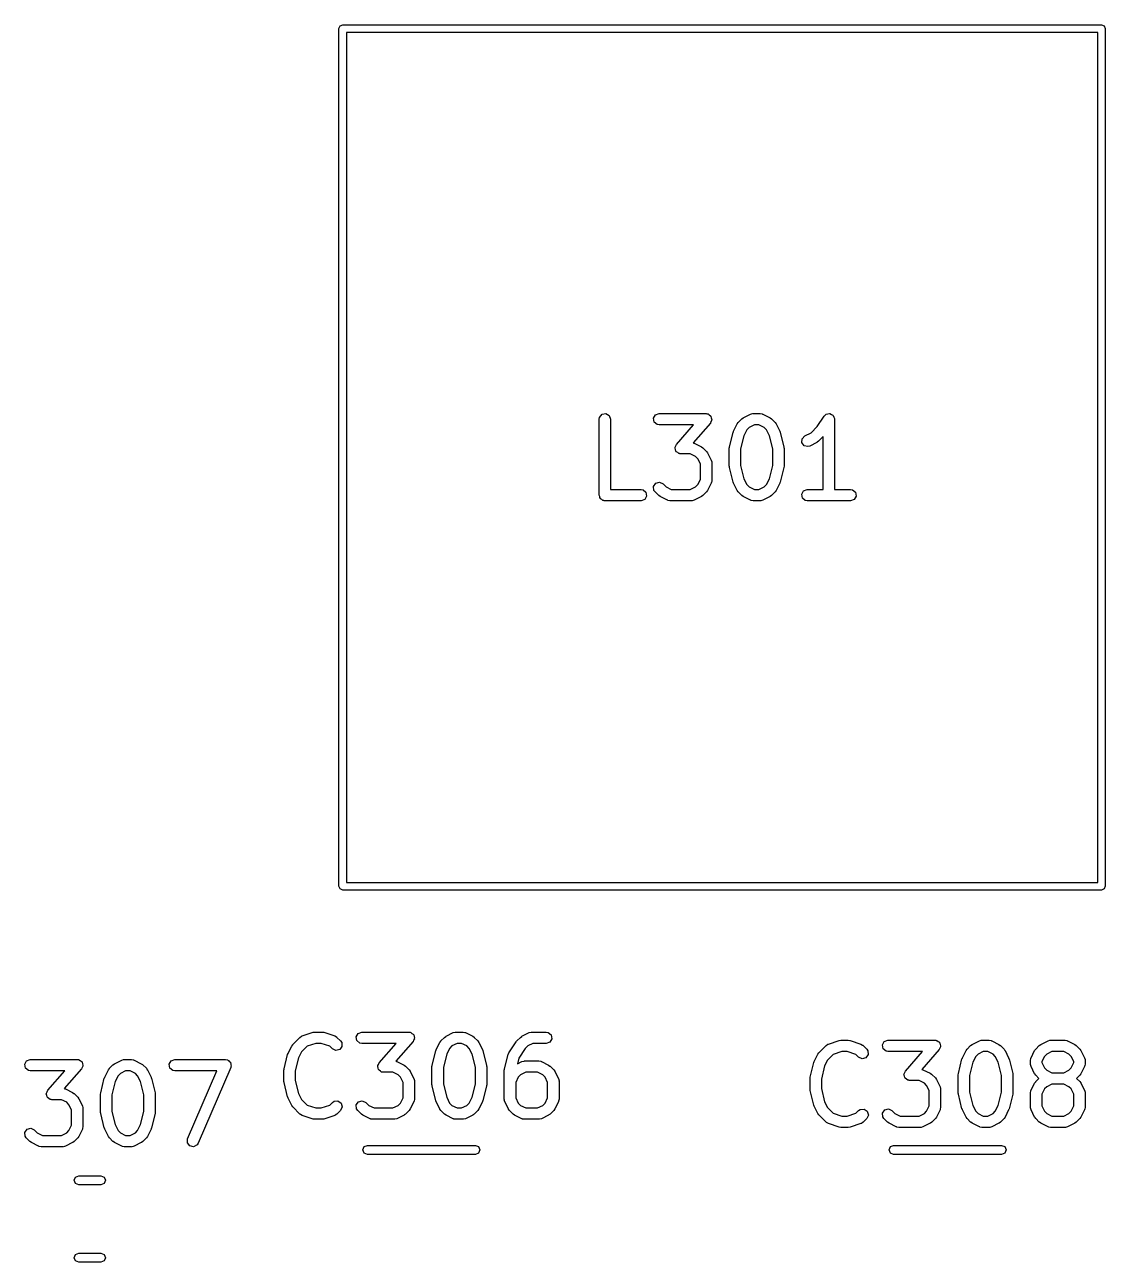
# Model space of a CAD drawing. Extents: x 106.7 to 191.3, y -141.1 to -57.8.
# Drawn here: x 148.4 to 162.64, y -123.32 to -107.02 of the extents above; entities that cross this region are included whole.
import ezdxf

# ---------------------------------------------------------------- set-up
doc = ezdxf.new("R2010")
doc.units = 0
doc.layers.add('BLACK', color=7, linetype='CONTINUOUS')

msp = doc.modelspace()

# ---------------------------------------------------------------- linework, layer by layer
at = {"layer": 'BLACK', "linetype": 'CONTINUOUS'}
for p, q in [((152.543, -107.066), (152.558, -107.03)), ((152.543, -118.366), (152.543, -107.066)), ((152.558, -107.03), (152.593, -107.016)), ((152.593, -107.016), (162.593, -107.016)), ((162.593, -107.016), (162.629, -107.03)), ((162.629, -107.03), (162.643, -107.066)), ((162.643, -107.066), (162.643, -118.366)), ((152.643, -107.116), (152.643, -118.316)), ((162.543, -107.116), (152.643, -107.116)), ((162.543, -118.316), (162.543, -107.116)), ((155.978, -112.188), (156.011, -112.148)), ((156.011, -112.148), (156.062, -112.139)), ((156.062, -112.139), (156.106, -112.165)), ((156.689, -112.2), (156.715, -112.156)), ((156.715, -112.156), (156.763, -112.138)), ((156.763, -112.138), (157.382, -112.138)), ((157.382, -112.138), (157.393, -112.14)), ((157.393, -112.14), (157.397, -112.14)), ((157.397, -112.14), (157.399, -112.141)), ((157.399, -112.141), (157.408, -112.143)), ((157.408, -112.143), (157.423, -112.156)), ((157.423, -112.156), (157.441, -112.166)), ((157.872, -112.194), (157.968, -112.146)), ((157.968, -112.146), (157.993, -112.139)), ((157.993, -112.139), (157.997, -112.14)), ((157.997, -112.14), (158.001, -112.138)), ((158.001, -112.138), (158.096, -112.138)), ((158.096, -112.138), (158.122, -112.143)), ((158.122, -112.143), (158.126, -112.146)), ((158.126, -112.146), (158.13, -112.146)), ((158.13, -112.146), (158.225, -112.194)), ((158.939, -112.172), (158.957, -112.153)), ((158.957, -112.153), (158.961, -112.152)), ((158.961, -112.152), (158.964, -112.148)), ((158.964, -112.148), (158.985, -112.144)), ((158.985, -112.144), (159.006, -112.138)), ((159.006, -112.138), (159.01, -112.14)), ((159.01, -112.14), (159.014, -112.139)), ((159.014, -112.139), (159.033, -112.15)), ((159.033, -112.15), (159.053, -112.159)), ((159.053, -112.159), (159.055, -112.163)), ((159.055, -112.163), (159.059, -112.165)), ((155.974, -112.213), (155.978, -112.188)), ((155.974, -113.213), (155.974, -112.213)), ((156.106, -112.165), (156.124, -112.213)), ((156.124, -112.213), (156.124, -113.138)), ((156.698, -112.251), (156.689, -112.2)), ((156.737, -112.284), (156.698, -112.251)), ((156.763, -112.288), (156.737, -112.284)), ((157.217, -112.288), (156.763, -112.288)), ((156.992, -112.545), (157.217, -112.288)), ((157.439, -112.263), (157.211, -112.523)), ((157.446, -112.244), (157.439, -112.263)), ((157.441, -112.166), (157.443, -112.172)), ((157.443, -112.172), (157.447, -112.176)), ((157.456, -112.226), (157.446, -112.244)), ((157.447, -112.176), (157.451, -112.196)), ((157.451, -112.196), (157.457, -112.215)), ((157.457, -112.215), (157.455, -112.22)), ((157.455, -112.22), (157.456, -112.226)), ((157.744, -112.37), (157.791, -112.275)), ((157.791, -112.275), (157.805, -112.257)), ((157.805, -112.255), (157.853, -112.208)), ((157.805, -112.257), (157.805, -112.255)), ((157.853, -112.208), (157.871, -112.195)), ((157.871, -112.195), (157.872, -112.194)), ((157.95, -112.322), (157.92, -112.353)), ((158.019, -112.288), (157.95, -112.322)), ((158.079, -112.288), (158.019, -112.288)), ((158.147, -112.322), (158.079, -112.288)), ((158.178, -112.353), (158.147, -112.322)), ((158.225, -112.194), (158.243, -112.207)), ((158.243, -112.207), (158.245, -112.208)), ((158.245, -112.208), (158.292, -112.255)), ((158.292, -112.255), (158.305, -112.274)), ((158.305, -112.274), (158.306, -112.275)), ((158.306, -112.275), (158.354, -112.37)), ((158.766, -112.39), (158.848, -112.308)), ((158.848, -112.308), (158.939, -112.172)), ((159.059, -112.165), (159.066, -112.185)), ((159.066, -112.185), (159.076, -112.205)), ((159.076, -112.205), (159.075, -112.209)), ((159.075, -112.209), (159.076, -112.213)), ((159.076, -112.213), (159.076, -113.138)), ((157.69, -112.576), (157.738, -112.386)), ((157.738, -112.386), (157.743, -112.374)), ((157.743, -112.374), (157.744, -112.37)), ((157.882, -112.43), (157.838, -112.603)), ((157.92, -112.353), (157.882, -112.43)), ((158.216, -112.43), (158.178, -112.353)), ((158.26, -112.603), (158.216, -112.43)), ((158.354, -112.37), (158.358, -112.383)), ((158.358, -112.383), (158.36, -112.386)), ((158.36, -112.386), (158.407, -112.576)), ((158.644, -112.52), (158.647, -112.469)), ((158.647, -112.469), (158.682, -112.432)), ((158.682, -112.432), (158.766, -112.39)), ((158.926, -112.442), (158.864, -112.504)), ((158.926, -113.138), (158.926, -112.442)), ((156.974, -112.593), (156.976, -112.587)), ((156.98, -112.612), (156.974, -112.593)), ((156.975, -112.581), (156.985, -112.564)), ((156.976, -112.587), (156.975, -112.581)), ((156.984, -112.632), (156.98, -112.612)), ((156.988, -112.636), (156.984, -112.632)), ((156.985, -112.564), (156.992, -112.545)), ((156.99, -112.641), (156.988, -112.636)), ((157.008, -112.652), (156.99, -112.641)), ((157.023, -112.665), (157.008, -112.652)), ((157.211, -112.523), (157.217, -112.524)), ((157.217, -112.524), (157.221, -112.527)), ((157.221, -112.527), (157.225, -112.527)), ((157.225, -112.527), (157.32, -112.575)), ((157.32, -112.575), (157.339, -112.588)), ((157.339, -112.588), (157.34, -112.589)), ((157.34, -112.589), (157.388, -112.636)), ((157.388, -112.636), (157.4, -112.655)), ((157.688, -112.594), (157.691, -112.579)), ((157.688, -112.832), (157.688, -112.594)), ((157.691, -112.579), (157.69, -112.576)), ((157.838, -112.603), (157.838, -112.823)), ((158.26, -112.823), (158.26, -112.603)), ((158.407, -112.576), (158.408, -112.591)), ((158.408, -112.591), (158.41, -112.594)), ((158.41, -112.594), (158.41, -112.832)), ((158.674, -112.562), (158.644, -112.52)), ((158.724, -112.573), (158.674, -112.562)), ((158.749, -112.566), (158.724, -112.573)), ((158.844, -112.518), (158.749, -112.566)), ((158.845, -112.517), (158.844, -112.518)), ((158.864, -112.504), (158.845, -112.517)), ((157.032, -112.666), (157.023, -112.665)), ((157.034, -112.668), (157.032, -112.666)), ((157.038, -112.667), (157.034, -112.668)), ((157.049, -112.669), (157.038, -112.667)), ((157.174, -112.669), (157.049, -112.669)), ((157.243, -112.703), (157.174, -112.669)), ((157.273, -112.734), (157.243, -112.703)), ((157.307, -112.802), (157.273, -112.734)), ((157.307, -113.005), (157.307, -112.802)), ((157.4, -112.655), (157.402, -112.656)), ((157.402, -112.656), (157.449, -112.751)), ((157.449, -112.751), (157.457, -112.776)), ((157.457, -112.776), (157.456, -112.78)), ((157.456, -112.78), (157.457, -112.785)), ((157.457, -112.785), (157.457, -113.023)), ((157.689, -112.836), (157.688, -112.832)), ((157.69, -112.85), (157.689, -112.836)), ((157.738, -113.041), (157.69, -112.85)), ((157.838, -112.823), (157.882, -112.997)), ((158.216, -112.997), (158.26, -112.823)), ((158.407, -112.85), (158.36, -113.041)), ((158.41, -112.832), (158.407, -112.847)), ((158.407, -112.847), (158.407, -112.85)), ((156.124, -113.138), (156.525, -113.138)), ((156.525, -113.138), (156.551, -113.143)), ((156.691, -113.099), (156.72, -113.057)), ((156.695, -113.15), (156.691, -113.099)), ((156.72, -113.057), (156.77, -113.043)), ((156.77, -113.043), (156.816, -113.065)), ((156.816, -113.065), (156.855, -113.104)), ((156.855, -113.104), (156.924, -113.138)), ((156.924, -113.138), (157.174, -113.138)), ((157.174, -113.138), (157.243, -113.104)), ((157.243, -113.104), (157.273, -113.074)), ((157.273, -113.074), (157.307, -113.005)), ((157.449, -113.056), (157.402, -113.152)), ((157.45, -113.052), (157.449, -113.056)), ((157.453, -113.048), (157.45, -113.052)), ((157.457, -113.023), (157.453, -113.048)), ((157.74, -113.044), (157.738, -113.041)), ((157.744, -113.056), (157.74, -113.044)), ((157.791, -113.152), (157.744, -113.056)), ((157.882, -112.997), (157.92, -113.074)), ((157.92, -113.074), (157.95, -113.104)), ((157.95, -113.104), (158.019, -113.138)), ((158.019, -113.138), (158.079, -113.138)), ((158.079, -113.138), (158.147, -113.104)), ((158.147, -113.104), (158.178, -113.074)), ((158.178, -113.074), (158.216, -112.997)), ((158.354, -113.056), (158.306, -113.152)), ((158.36, -113.041), (158.354, -113.053)), ((158.354, -113.053), (158.354, -113.056)), ((158.667, -113.156), (158.716, -113.138)), ((158.716, -113.138), (158.926, -113.138)), ((159.076, -113.138), (159.287, -113.138)), ((159.287, -113.138), (159.313, -113.143)), ((155.981, -113.232), (155.974, -113.213)), ((155.984, -113.251), (155.981, -113.232)), ((155.989, -113.255), (155.984, -113.251)), ((155.991, -113.261), (155.989, -113.255)), ((156.008, -113.271), (155.991, -113.261)), ((156.023, -113.284), (156.008, -113.271)), ((156.033, -113.285), (156.023, -113.284)), ((156.036, -113.287), (156.033, -113.285)), ((156.039, -113.287), (156.036, -113.287)), ((156.049, -113.288), (156.039, -113.287)), ((156.525, -113.288), (156.049, -113.288)), ((156.573, -113.271), (156.525, -113.288)), ((156.551, -113.143), (156.59, -113.176)), ((156.599, -113.226), (156.573, -113.271)), ((156.59, -113.176), (156.599, -113.226)), ((156.71, -113.171), (156.695, -113.15)), ((156.758, -113.219), (156.71, -113.171)), ((156.759, -113.219), (156.758, -113.219)), ((156.777, -113.233), (156.759, -113.219)), ((156.872, -113.28), (156.777, -113.233)), ((156.877, -113.281), (156.872, -113.28)), ((156.88, -113.284), (156.877, -113.281)), ((156.906, -113.288), (156.88, -113.284)), ((157.192, -113.288), (156.906, -113.288)), ((157.196, -113.287), (157.192, -113.288)), ((157.2, -113.288), (157.196, -113.287)), ((157.225, -113.28), (157.2, -113.288)), ((157.32, -113.233), (157.225, -113.28)), ((157.322, -113.231), (157.32, -113.233)), ((157.34, -113.219), (157.322, -113.231)), ((157.388, -113.171), (157.34, -113.219)), ((157.402, -113.152), (157.388, -113.17)), ((157.388, -113.17), (157.388, -113.171)), ((157.792, -113.153), (157.791, -113.152)), ((157.805, -113.171), (157.792, -113.153)), ((157.853, -113.219), (157.805, -113.171)), ((157.854, -113.219), (157.853, -113.219)), ((157.872, -113.233), (157.854, -113.219)), ((157.968, -113.28), (157.872, -113.233)), ((157.972, -113.281), (157.968, -113.28)), ((157.976, -113.284), (157.972, -113.281)), ((158.001, -113.288), (157.976, -113.284)), ((158.096, -113.288), (158.001, -113.288)), ((158.101, -113.287), (158.096, -113.288)), ((158.105, -113.288), (158.101, -113.287)), ((158.13, -113.28), (158.105, -113.288)), ((158.225, -113.233), (158.13, -113.28)), ((158.226, -113.231), (158.225, -113.233)), ((158.245, -113.219), (158.226, -113.231)), ((158.292, -113.171), (158.245, -113.219)), ((158.293, -113.17), (158.292, -113.171)), ((158.306, -113.152), (158.293, -113.17)), ((158.642, -113.2), (158.667, -113.156)), ((158.651, -113.251), (158.642, -113.2)), ((158.69, -113.284), (158.651, -113.251)), ((158.716, -113.288), (158.69, -113.284)), ((159.287, -113.288), (158.716, -113.288)), ((159.335, -113.271), (159.287, -113.288)), ((159.313, -113.143), (159.352, -113.176)), ((159.361, -113.226), (159.335, -113.271)), ((159.352, -113.176), (159.361, -113.226)), ((152.643, -118.316), (162.543, -118.316)), ((152.558, -118.401), (152.543, -118.366)), ((152.543, -118.366), (152.543, -118.366)), ((152.593, -118.416), (152.558, -118.401)), ((162.593, -118.416), (152.593, -118.416)), ((162.629, -118.401), (162.593, -118.416)), ((162.643, -118.366), (162.629, -118.401)), ((152.06, -120.338), (152.202, -120.29)), ((152.202, -120.29), (152.225, -120.287)), ((152.225, -120.287), (152.226, -120.286)), ((152.226, -120.286), (152.321, -120.286)), ((152.321, -120.286), (152.343, -120.29)), ((152.343, -120.29), (152.345, -120.29)), ((152.345, -120.29), (152.488, -120.338)), ((152.771, -120.348), (152.797, -120.304)), ((152.797, -120.304), (152.845, -120.286)), ((152.845, -120.286), (153.464, -120.286)), ((153.464, -120.286), (153.475, -120.288)), ((153.475, -120.288), (153.479, -120.288)), ((153.479, -120.288), (153.481, -120.289)), ((153.481, -120.289), (153.49, -120.291)), ((153.49, -120.291), (153.505, -120.304)), ((153.505, -120.304), (153.523, -120.314)), ((153.523, -120.314), (153.525, -120.32)), ((153.955, -120.342), (154.05, -120.294)), ((154.05, -120.294), (154.075, -120.287)), ((154.075, -120.287), (154.079, -120.288)), ((154.079, -120.288), (154.083, -120.286)), ((154.083, -120.286), (154.179, -120.286)), ((154.179, -120.286), (154.204, -120.291)), ((154.204, -120.291), (154.208, -120.294)), ((154.208, -120.294), (154.212, -120.294)), ((154.212, -120.294), (154.307, -120.342)), ((154.955, -120.342), (155.05, -120.294)), ((155.05, -120.294), (155.075, -120.287)), ((155.075, -120.287), (155.079, -120.288)), ((155.079, -120.288), (155.083, -120.286)), ((155.083, -120.286), (155.274, -120.286)), ((155.274, -120.286), (155.299, -120.291)), ((155.299, -120.291), (155.339, -120.324)), ((151.873, -120.566), (151.921, -120.471)), ((151.921, -120.471), (151.934, -120.453)), ((151.934, -120.453), (151.935, -120.451)), ((151.935, -120.451), (152.03, -120.356)), ((152.03, -120.356), (152.052, -120.341)), ((152.124, -120.474), (152.05, -120.549)), ((152.052, -120.341), (152.056, -120.34)), ((152.056, -120.34), (152.06, -120.338)), ((152.238, -120.436), (152.124, -120.474)), ((152.309, -120.436), (152.238, -120.436)), ((152.424, -120.474), (152.309, -120.436)), ((152.459, -120.509), (152.424, -120.474)), ((152.488, -120.338), (152.511, -120.35)), ((152.511, -120.35), (152.513, -120.354)), ((152.513, -120.354), (152.517, -120.356)), ((152.517, -120.356), (152.565, -120.403)), ((152.584, -120.476), (152.555, -120.518)), ((152.565, -120.403), (152.58, -120.425)), ((152.58, -120.425), (152.584, -120.476)), ((152.78, -120.399), (152.771, -120.348)), ((152.82, -120.432), (152.78, -120.399)), ((152.845, -120.436), (152.82, -120.432)), ((153.299, -120.436), (152.845, -120.436)), ((153.074, -120.693), (153.299, -120.436)), ((153.521, -120.411), (153.293, -120.671)), ((153.528, -120.392), (153.521, -120.411)), ((153.525, -120.32), (153.529, -120.324)), ((153.538, -120.374), (153.528, -120.392)), ((153.529, -120.324), (153.533, -120.344)), ((153.533, -120.344), (153.539, -120.363)), ((153.539, -120.363), (153.537, -120.368)), ((153.537, -120.368), (153.538, -120.374)), ((153.826, -120.518), (153.873, -120.423)), ((153.873, -120.423), (153.887, -120.405)), ((153.887, -120.403), (153.935, -120.356)), ((153.887, -120.405), (153.887, -120.403)), ((153.935, -120.356), (153.953, -120.343)), ((153.953, -120.343), (153.955, -120.342)), ((154.032, -120.47), (154.002, -120.501)), ((154.101, -120.436), (154.032, -120.47)), ((154.161, -120.436), (154.101, -120.436)), ((154.229, -120.47), (154.161, -120.436)), ((154.26, -120.501), (154.229, -120.47)), ((154.307, -120.342), (154.325, -120.355)), ((154.325, -120.355), (154.327, -120.356)), ((154.327, -120.356), (154.374, -120.403)), ((154.374, -120.403), (154.387, -120.422)), ((154.387, -120.422), (154.388, -120.423)), ((154.388, -120.423), (154.436, -120.518)), ((154.783, -120.558), (154.878, -120.415)), ((154.878, -120.415), (154.886, -120.407)), ((154.886, -120.407), (154.887, -120.403)), ((154.887, -120.403), (154.935, -120.356)), ((154.935, -120.356), (154.953, -120.343)), ((154.953, -120.343), (154.955, -120.342)), ((155.032, -120.47), (154.999, -120.504)), ((155.101, -120.436), (155.032, -120.47)), ((155.274, -120.436), (155.101, -120.436)), ((155.322, -120.419), (155.274, -120.436)), ((155.348, -120.374), (155.322, -120.419)), ((155.339, -120.324), (155.348, -120.374)), ((158.869, -120.558), (158.964, -120.463)), ((158.964, -120.463), (158.986, -120.448)), ((158.986, -120.448), (158.99, -120.447)), ((158.99, -120.447), (158.994, -120.445)), ((158.994, -120.445), (159.137, -120.397)), ((159.137, -120.397), (159.159, -120.394)), ((159.159, -120.394), (159.16, -120.393)), ((159.16, -120.393), (159.256, -120.393)), ((159.256, -120.393), (159.278, -120.397)), ((159.278, -120.397), (159.279, -120.397)), ((159.279, -120.397), (159.422, -120.445)), ((159.422, -120.445), (159.445, -120.457)), ((159.445, -120.457), (159.447, -120.461)), ((159.447, -120.461), (159.451, -120.463)), ((159.451, -120.463), (159.499, -120.51)), ((159.706, -120.455), (159.731, -120.411)), ((159.714, -120.506), (159.706, -120.455)), ((159.731, -120.411), (159.779, -120.393)), ((159.779, -120.393), (160.398, -120.393)), ((160.398, -120.393), (160.41, -120.395)), ((160.41, -120.395), (160.413, -120.395)), ((160.413, -120.395), (160.416, -120.396)), ((160.416, -120.396), (160.424, -120.398)), ((160.424, -120.398), (160.44, -120.411)), ((160.44, -120.411), (160.457, -120.421)), ((160.457, -120.421), (160.459, -120.427)), ((160.459, -120.427), (160.463, -120.431)), ((160.463, -120.431), (160.467, -120.451)), ((160.467, -120.451), (160.473, -120.47)), ((160.473, -120.47), (160.471, -120.475)), ((160.471, -120.475), (160.472, -120.481)), ((160.822, -120.51), (160.869, -120.463)), ((160.869, -120.463), (160.888, -120.45)), ((160.888, -120.45), (160.889, -120.449)), ((160.889, -120.449), (160.984, -120.401)), ((160.984, -120.401), (161.009, -120.394)), ((161.009, -120.394), (161.013, -120.395)), ((161.013, -120.395), (161.017, -120.393)), ((161.017, -120.393), (161.113, -120.393)), ((161.113, -120.393), (161.138, -120.398)), ((161.138, -120.398), (161.142, -120.401)), ((161.142, -120.401), (161.146, -120.401)), ((161.146, -120.401), (161.241, -120.449)), ((161.241, -120.449), (161.26, -120.462)), ((161.26, -120.462), (161.261, -120.463)), ((161.261, -120.463), (161.309, -120.51)), ((161.726, -120.51), (161.774, -120.463)), ((161.774, -120.463), (161.792, -120.45)), ((161.792, -120.45), (161.793, -120.449)), ((161.793, -120.449), (161.889, -120.401)), ((161.889, -120.401), (161.914, -120.394)), ((161.914, -120.394), (161.918, -120.395)), ((161.918, -120.395), (161.922, -120.393)), ((161.922, -120.393), (162.113, -120.393)), ((162.113, -120.393), (162.138, -120.398)), ((162.138, -120.398), (162.142, -120.401)), ((162.142, -120.401), (162.146, -120.401)), ((162.146, -120.401), (162.241, -120.449)), ((162.241, -120.449), (162.26, -120.462)), ((162.26, -120.462), (162.261, -120.463)), ((162.261, -120.463), (162.309, -120.51)), ((151.82, -120.772), (151.868, -120.581)), ((151.868, -120.581), (151.873, -120.569)), ((151.873, -120.569), (151.873, -120.566)), ((152.011, -120.625), (151.968, -120.799)), ((152.05, -120.549), (152.011, -120.625)), ((152.505, -120.531), (152.459, -120.509)), ((152.555, -120.518), (152.505, -120.531)), ((153.772, -120.724), (153.82, -120.534)), ((153.82, -120.534), (153.825, -120.522)), ((153.825, -120.522), (153.826, -120.518)), ((153.964, -120.578), (153.92, -120.751)), ((154.002, -120.501), (153.964, -120.578)), ((154.298, -120.578), (154.26, -120.501)), ((154.342, -120.751), (154.298, -120.578)), ((154.436, -120.518), (154.44, -120.531)), ((154.44, -120.531), (154.442, -120.534)), ((154.442, -120.534), (154.489, -120.724)), ((154.725, -120.772), (154.772, -120.581)), ((154.772, -120.581), (154.783, -120.558)), ((154.783, -120.558), (154.783, -120.558)), ((154.915, -120.63), (154.896, -120.704)), ((154.999, -120.504), (154.915, -120.63)), ((158.808, -120.673), (158.855, -120.578)), ((158.855, -120.578), (158.869, -120.56)), ((158.869, -120.56), (158.869, -120.558)), ((159.058, -120.581), (158.984, -120.656)), ((159.173, -120.543), (159.058, -120.581)), ((159.243, -120.543), (159.173, -120.543)), ((159.358, -120.581), (159.243, -120.543)), ((159.393, -120.616), (159.358, -120.581)), ((159.44, -120.638), (159.393, -120.616)), ((159.489, -120.625), (159.44, -120.638)), ((159.518, -120.583), (159.489, -120.625)), ((159.499, -120.51), (159.514, -120.532)), ((159.514, -120.532), (159.518, -120.583)), ((159.754, -120.539), (159.714, -120.506)), ((159.779, -120.543), (159.754, -120.539)), ((160.233, -120.543), (159.779, -120.543)), ((160.009, -120.8), (160.233, -120.543)), ((160.455, -120.518), (160.227, -120.778)), ((160.462, -120.499), (160.455, -120.518)), ((160.472, -120.481), (160.462, -120.499)), ((160.707, -120.831), (160.754, -120.641)), ((160.754, -120.641), (160.76, -120.629)), ((160.76, -120.625), (160.808, -120.53)), ((160.76, -120.629), (160.76, -120.625)), ((160.808, -120.53), (160.821, -120.512)), ((160.821, -120.512), (160.822, -120.51)), ((160.936, -120.608), (160.898, -120.685)), ((160.967, -120.577), (160.936, -120.608)), ((161.035, -120.543), (160.967, -120.577)), ((161.095, -120.543), (161.035, -120.543)), ((161.164, -120.577), (161.095, -120.543)), ((161.194, -120.608), (161.164, -120.577)), ((161.232, -120.685), (161.194, -120.608)), ((161.309, -120.51), (161.321, -120.529)), ((161.321, -120.529), (161.323, -120.53)), ((161.323, -120.53), (161.37, -120.625)), ((161.37, -120.625), (161.374, -120.638)), ((161.374, -120.638), (161.376, -120.641)), ((161.376, -120.641), (161.424, -120.831)), ((161.657, -120.659), (161.661, -120.633)), ((161.661, -120.633), (161.664, -120.63)), ((161.664, -120.63), (161.665, -120.625)), ((161.665, -120.625), (161.712, -120.53)), ((161.712, -120.53), (161.726, -120.512)), ((161.726, -120.512), (161.726, -120.51)), ((161.841, -120.608), (161.807, -120.676)), ((161.871, -120.577), (161.841, -120.608)), ((161.94, -120.543), (161.871, -120.577)), ((162.095, -120.543), (161.94, -120.543)), ((162.164, -120.577), (162.095, -120.543)), ((162.194, -120.608), (162.164, -120.577)), ((162.228, -120.676), (162.194, -120.608)), ((162.309, -120.51), (162.321, -120.529)), ((162.321, -120.529), (162.323, -120.53)), ((162.323, -120.53), (162.37, -120.625)), ((162.37, -120.625), (162.378, -120.65)), ((148.403, -120.709), (148.428, -120.665)), ((148.411, -120.76), (148.403, -120.709)), ((148.451, -120.793), (148.411, -120.76)), ((148.428, -120.665), (148.476, -120.647)), ((148.476, -120.797), (148.451, -120.793)), ((148.476, -120.647), (149.095, -120.647)), ((148.93, -120.797), (148.476, -120.797)), ((148.706, -121.054), (148.93, -120.797)), ((149.152, -120.772), (148.924, -121.032)), ((149.095, -120.647), (149.107, -120.649)), ((149.107, -120.649), (149.11, -120.649)), ((149.11, -120.649), (149.113, -120.65)), ((149.113, -120.65), (149.121, -120.652)), ((149.121, -120.652), (149.137, -120.665)), ((149.137, -120.665), (149.154, -120.675)), ((149.159, -120.753), (149.152, -120.772)), ((149.154, -120.675), (149.156, -120.681)), ((149.156, -120.681), (149.16, -120.685)), ((149.169, -120.735), (149.159, -120.753)), ((149.16, -120.685), (149.164, -120.705)), ((149.164, -120.705), (149.17, -120.724)), ((149.17, -120.724), (149.168, -120.729)), ((149.168, -120.729), (149.169, -120.735)), ((149.457, -120.879), (149.505, -120.784)), ((149.505, -120.784), (149.518, -120.766)), ((149.518, -120.766), (149.519, -120.764)), ((149.519, -120.764), (149.566, -120.717)), ((149.566, -120.717), (149.585, -120.704)), ((149.585, -120.704), (149.586, -120.703)), ((149.586, -120.703), (149.681, -120.655)), ((149.732, -120.797), (149.664, -120.831)), ((149.681, -120.655), (149.706, -120.648)), ((149.706, -120.648), (149.71, -120.649)), ((149.71, -120.649), (149.714, -120.647)), ((149.714, -120.647), (149.81, -120.647)), ((149.792, -120.797), (149.732, -120.797)), ((149.861, -120.831), (149.792, -120.797)), ((149.81, -120.647), (149.835, -120.652)), ((149.835, -120.652), (149.839, -120.655)), ((149.839, -120.655), (149.843, -120.655)), ((149.843, -120.655), (149.938, -120.703)), ((149.938, -120.703), (149.957, -120.716)), ((149.957, -120.716), (149.958, -120.717)), ((149.958, -120.717), (150.006, -120.764)), ((150.006, -120.764), (150.018, -120.783)), ((150.018, -120.783), (150.02, -120.784)), ((150.02, -120.784), (150.067, -120.879)), ((150.307, -120.709), (150.333, -120.665)), ((150.316, -120.76), (150.307, -120.709)), ((150.355, -120.793), (150.316, -120.76)), ((150.333, -120.665), (150.381, -120.647)), ((150.381, -120.797), (150.355, -120.793)), ((150.381, -120.647), (151.048, -120.647)), ((150.934, -120.797), (150.381, -120.797)), ((150.55, -121.693), (150.934, -120.797)), ((151.117, -120.752), (150.688, -121.752)), ((151.048, -120.647), (151.073, -120.652)), ((151.073, -120.652), (151.08, -120.657)), ((151.08, -120.657), (151.089, -120.659)), ((151.089, -120.659), (151.099, -120.673)), ((151.099, -120.673), (151.113, -120.685)), ((151.113, -120.685), (151.114, -120.693)), ((151.114, -120.693), (151.12, -120.701)), ((151.122, -120.735), (151.117, -120.743)), ((151.117, -120.743), (151.117, -120.752)), ((151.12, -120.701), (151.119, -120.718)), ((151.119, -120.718), (151.122, -120.735)), ((151.818, -120.79), (151.82, -120.775)), ((151.818, -120.933), (151.818, -120.79)), ((151.82, -120.775), (151.82, -120.772)), ((151.968, -120.799), (151.968, -120.923)), ((153.056, -120.741), (153.058, -120.735)), ((153.062, -120.76), (153.056, -120.741)), ((153.057, -120.729), (153.067, -120.712)), ((153.058, -120.735), (153.057, -120.729)), ((153.066, -120.78), (153.062, -120.76)), ((153.071, -120.784), (153.066, -120.78)), ((153.067, -120.712), (153.074, -120.693)), ((153.072, -120.789), (153.071, -120.784)), ((153.09, -120.8), (153.072, -120.789)), ((153.105, -120.813), (153.09, -120.8)), ((153.293, -120.671), (153.299, -120.672)), ((153.299, -120.672), (153.303, -120.675)), ((153.303, -120.675), (153.307, -120.675)), ((153.307, -120.675), (153.403, -120.723)), ((153.403, -120.723), (153.421, -120.736)), ((153.421, -120.736), (153.422, -120.737)), ((153.422, -120.737), (153.47, -120.784)), ((153.47, -120.784), (153.483, -120.803)), ((153.483, -120.803), (153.484, -120.804)), ((153.484, -120.804), (153.531, -120.899)), ((153.77, -120.742), (153.773, -120.727)), ((153.77, -120.98), (153.77, -120.742)), ((153.773, -120.727), (153.772, -120.724)), ((153.92, -120.751), (153.92, -120.971)), ((154.342, -120.971), (154.342, -120.751)), ((154.489, -120.724), (154.49, -120.739)), ((154.49, -120.739), (154.492, -120.742)), ((154.492, -120.742), (154.492, -120.98)), ((154.723, -120.79), (154.725, -120.775)), ((154.723, -121.171), (154.723, -120.79)), ((154.725, -120.775), (154.725, -120.772)), ((154.896, -120.704), (154.955, -120.675)), ((154.955, -120.675), (154.979, -120.668)), ((154.979, -120.668), (154.984, -120.669)), ((154.984, -120.669), (154.988, -120.667)), ((154.988, -120.667), (155.179, -120.667)), ((155.179, -120.667), (155.204, -120.672)), ((155.204, -120.672), (155.208, -120.675)), ((155.208, -120.675), (155.212, -120.675)), ((155.212, -120.675), (155.307, -120.723)), ((155.307, -120.723), (155.325, -120.736)), ((155.325, -120.736), (155.327, -120.737)), ((155.327, -120.737), (155.374, -120.784)), ((155.374, -120.784), (155.387, -120.803)), ((155.387, -120.803), (155.388, -120.804)), ((155.388, -120.804), (155.436, -120.899)), ((158.754, -120.879), (158.802, -120.688)), ((158.802, -120.688), (158.807, -120.676)), ((158.807, -120.676), (158.808, -120.673)), ((158.945, -120.732), (158.902, -120.906)), ((158.984, -120.656), (158.945, -120.732)), ((160.001, -120.819), (160.009, -120.8)), ((160.227, -120.778), (160.234, -120.779)), ((160.234, -120.779), (160.237, -120.782)), ((160.237, -120.782), (160.241, -120.782)), ((160.241, -120.782), (160.337, -120.83)), ((160.898, -120.685), (160.854, -120.858)), ((161.276, -120.858), (161.232, -120.685)), ((161.657, -120.706), (161.657, -120.659)), ((161.658, -120.711), (161.657, -120.706)), ((161.657, -120.715), (161.658, -120.711)), ((161.665, -120.74), (161.657, -120.715)), ((161.712, -120.835), (161.665, -120.74)), ((161.807, -120.676), (161.807, -120.689)), ((161.807, -120.689), (161.841, -120.757)), ((161.841, -120.757), (161.871, -120.788)), ((161.871, -120.788), (161.94, -120.822)), ((162.095, -120.822), (162.164, -120.788)), ((162.164, -120.788), (162.194, -120.757)), ((162.194, -120.757), (162.228, -120.689)), ((162.228, -120.689), (162.228, -120.676)), ((162.37, -120.74), (162.323, -120.835)), ((162.371, -120.735), (162.37, -120.74)), ((162.374, -120.732), (162.371, -120.735)), ((162.378, -120.706), (162.374, -120.732)), ((162.378, -120.65), (162.377, -120.654)), ((162.377, -120.654), (162.378, -120.659)), ((162.378, -120.659), (162.378, -120.706)), ((149.404, -121.085), (149.451, -120.895)), ((149.451, -120.895), (149.457, -120.883)), ((149.457, -120.883), (149.457, -120.879)), ((149.595, -120.939), (149.551, -121.112)), ((149.633, -120.862), (149.595, -120.939)), ((149.664, -120.831), (149.633, -120.862)), ((149.891, -120.862), (149.861, -120.831)), ((149.929, -120.939), (149.891, -120.862)), ((149.973, -121.112), (149.929, -120.939)), ((150.067, -120.879), (150.071, -120.892)), ((150.071, -120.892), (150.073, -120.895)), ((150.073, -120.895), (150.121, -121.085)), ((151.819, -120.936), (151.818, -120.933)), ((151.82, -120.951), (151.819, -120.936)), ((151.868, -121.141), (151.82, -120.951)), ((151.968, -120.923), (152.011, -121.097)), ((153.114, -120.814), (153.105, -120.813)), ((153.116, -120.816), (153.114, -120.814)), ((153.12, -120.815), (153.116, -120.816)), ((153.131, -120.817), (153.12, -120.815)), ((153.256, -120.817), (153.131, -120.817)), ((153.325, -120.851), (153.256, -120.817)), ((153.355, -120.882), (153.325, -120.851)), ((153.389, -120.95), (153.355, -120.882)), ((153.389, -121.153), (153.389, -120.95)), ((153.531, -120.899), (153.539, -120.924)), ((153.539, -120.924), (153.538, -120.928)), ((153.538, -120.928), (153.539, -120.933)), ((153.539, -120.933), (153.539, -121.171)), ((154.907, -120.882), (154.873, -120.95)), ((154.873, -120.95), (154.873, -121.153)), ((154.937, -120.851), (154.907, -120.882)), ((155.006, -120.817), (154.937, -120.851)), ((155.161, -120.817), (155.006, -120.817)), ((155.229, -120.851), (155.161, -120.817)), ((155.26, -120.882), (155.229, -120.851)), ((155.294, -120.95), (155.26, -120.882)), ((155.294, -121.153), (155.294, -120.95)), ((155.436, -120.899), (155.444, -120.924)), ((155.444, -120.924), (155.442, -120.928)), ((155.442, -120.928), (155.444, -120.933)), ((155.444, -120.933), (155.444, -121.171)), ((158.752, -120.897), (158.755, -120.882)), ((158.752, -121.04), (158.752, -120.897)), ((158.755, -120.882), (158.754, -120.879)), ((158.902, -120.906), (158.902, -121.03)), ((159.99, -120.848), (159.992, -120.842)), ((159.997, -120.867), (159.99, -120.848)), ((159.991, -120.836), (160.001, -120.819)), ((159.992, -120.842), (159.991, -120.836)), ((160, -120.887), (159.997, -120.867)), ((160.005, -120.891), (160, -120.887)), ((160.007, -120.896), (160.005, -120.891)), ((160.024, -120.907), (160.007, -120.896)), ((160.039, -120.92), (160.024, -120.907)), ((160.048, -120.921), (160.039, -120.92)), ((160.051, -120.923), (160.048, -120.921)), ((160.054, -120.922), (160.051, -120.923)), ((160.065, -120.924), (160.054, -120.922)), ((160.19, -120.924), (160.065, -120.924)), ((160.259, -120.958), (160.19, -120.924)), ((160.289, -120.989), (160.259, -120.958)), ((160.337, -120.83), (160.355, -120.843)), ((160.355, -120.843), (160.356, -120.844)), ((160.356, -120.844), (160.404, -120.891)), ((160.404, -120.891), (160.417, -120.91)), ((160.417, -120.91), (160.418, -120.911)), ((160.418, -120.911), (160.466, -121.006)), ((160.704, -120.849), (160.707, -120.834)), ((160.704, -121.087), (160.704, -120.849)), ((160.707, -120.834), (160.707, -120.831)), ((160.854, -120.858), (160.854, -121.078)), ((161.276, -121.078), (161.276, -120.858)), ((161.424, -120.831), (161.425, -120.846)), ((161.425, -120.846), (161.426, -120.849)), ((161.426, -120.849), (161.426, -121.087)), ((161.665, -121.054), (161.712, -120.958)), ((161.713, -120.836), (161.712, -120.835)), ((161.712, -120.958), (161.726, -120.94)), ((161.726, -120.855), (161.713, -120.836)), ((161.769, -120.897), (161.726, -120.855)), ((161.726, -120.939), (161.769, -120.897)), ((161.726, -120.94), (161.726, -120.939)), ((161.94, -120.822), (162.095, -120.822)), ((162.309, -120.855), (162.266, -120.897)), ((162.266, -120.897), (162.309, -120.939)), ((162.323, -120.835), (162.309, -120.853)), ((162.309, -120.853), (162.309, -120.855)), ((162.309, -120.939), (162.321, -120.957)), ((162.321, -120.957), (162.323, -120.958)), ((162.323, -120.958), (162.37, -121.054)), ((148.687, -121.102), (148.689, -121.096)), ((148.694, -121.121), (148.687, -121.102)), ((148.688, -121.09), (148.698, -121.073)), ((148.689, -121.096), (148.688, -121.09)), ((148.697, -121.141), (148.694, -121.121)), ((148.698, -121.073), (148.706, -121.054)), ((148.924, -121.032), (148.931, -121.033)), ((148.931, -121.033), (148.934, -121.036)), ((148.934, -121.036), (148.938, -121.036)), ((148.938, -121.036), (149.034, -121.084)), ((149.034, -121.084), (149.052, -121.097)), ((149.052, -121.097), (149.053, -121.098)), ((149.053, -121.098), (149.101, -121.145)), ((149.401, -121.103), (149.404, -121.088)), ((149.401, -121.341), (149.401, -121.103)), ((149.404, -121.088), (149.404, -121.085)), ((149.551, -121.112), (149.551, -121.332)), ((149.973, -121.332), (149.973, -121.112)), ((150.121, -121.085), (150.122, -121.1)), ((150.122, -121.1), (150.123, -121.103)), ((150.123, -121.103), (150.123, -121.341)), ((152.011, -121.097), (152.05, -121.174)), ((153.771, -120.984), (153.77, -120.98)), ((153.772, -120.998), (153.771, -120.984)), ((153.82, -121.189), (153.772, -120.998)), ((153.92, -120.971), (153.964, -121.145)), ((154.298, -121.145), (154.342, -120.971)), ((154.489, -120.998), (154.442, -121.189)), ((154.492, -120.98), (154.489, -120.995)), ((154.489, -120.995), (154.489, -120.998)), ((158.753, -121.043), (158.752, -121.04)), ((158.754, -121.058), (158.753, -121.043)), ((158.802, -121.248), (158.754, -121.058)), ((158.902, -121.03), (158.945, -121.204)), ((160.323, -121.057), (160.289, -120.989)), ((160.323, -121.26), (160.323, -121.057)), ((160.466, -121.006), (160.473, -121.031)), ((160.473, -121.031), (160.472, -121.035)), ((160.472, -121.035), (160.473, -121.04)), ((160.473, -121.04), (160.473, -121.278)), ((160.706, -121.091), (160.704, -121.087)), ((160.707, -121.105), (160.706, -121.091)), ((160.754, -121.296), (160.707, -121.105)), ((160.854, -121.078), (160.898, -121.252)), ((161.232, -121.252), (161.276, -121.078)), ((161.424, -121.105), (161.376, -121.296)), ((161.426, -121.087), (161.423, -121.102)), ((161.423, -121.102), (161.424, -121.105)), ((161.657, -121.087), (161.661, -121.062)), ((161.657, -121.278), (161.657, -121.087)), ((161.661, -121.062), (161.664, -121.058)), ((161.664, -121.058), (161.665, -121.054)), ((161.841, -121.036), (161.807, -121.105)), ((161.807, -121.105), (161.807, -121.26)), ((161.871, -121.006), (161.841, -121.036)), ((161.94, -120.972), (161.871, -121.006)), ((162.095, -120.972), (161.94, -120.972)), ((162.164, -121.006), (162.095, -120.972)), ((162.194, -121.036), (162.164, -121.006)), ((162.228, -121.105), (162.194, -121.036)), ((162.228, -121.26), (162.228, -121.105)), ((162.37, -121.054), (162.378, -121.079)), ((162.378, -121.079), (162.377, -121.083)), ((162.377, -121.083), (162.378, -121.087)), ((162.378, -121.087), (162.378, -121.278)), ((148.702, -121.145), (148.697, -121.141)), ((148.704, -121.15), (148.702, -121.145)), ((148.721, -121.161), (148.704, -121.15)), ((148.736, -121.174), (148.721, -121.161)), ((148.745, -121.175), (148.736, -121.174)), ((148.748, -121.177), (148.745, -121.175)), ((148.751, -121.176), (148.748, -121.177)), ((148.762, -121.178), (148.751, -121.176)), ((148.887, -121.178), (148.762, -121.178)), ((148.956, -121.212), (148.887, -121.178)), ((148.986, -121.243), (148.956, -121.212)), ((149.02, -121.311), (148.986, -121.243)), ((149.101, -121.145), (149.114, -121.164)), ((149.114, -121.164), (149.115, -121.165)), ((149.115, -121.165), (149.163, -121.26)), ((149.163, -121.26), (149.17, -121.285)), ((149.17, -121.285), (149.169, -121.289)), ((149.169, -121.289), (149.17, -121.294)), ((149.17, -121.294), (149.17, -121.532)), ((151.87, -121.144), (151.868, -121.141)), ((151.873, -121.157), (151.87, -121.144)), ((151.921, -121.252), (151.873, -121.157)), ((151.922, -121.253), (151.921, -121.252)), ((151.935, -121.271), (151.922, -121.253)), ((152.03, -121.367), (151.935, -121.271)), ((152.05, -121.174), (152.124, -121.248)), ((152.124, -121.248), (152.238, -121.286)), ((152.238, -121.286), (152.309, -121.286)), ((152.309, -121.286), (152.424, -121.248)), ((152.424, -121.248), (152.459, -121.213)), ((152.459, -121.213), (152.48, -121.198)), ((152.48, -121.198), (152.531, -121.194)), ((152.531, -121.194), (152.573, -121.223)), ((152.587, -121.273), (152.565, -121.319)), ((152.573, -121.223), (152.587, -121.273)), ((152.773, -121.247), (152.802, -121.205)), ((152.777, -121.298), (152.773, -121.247)), ((152.802, -121.205), (152.852, -121.191)), ((152.852, -121.191), (152.898, -121.213)), ((152.898, -121.213), (152.937, -121.252)), ((152.937, -121.252), (153.006, -121.286)), ((153.006, -121.286), (153.256, -121.286)), ((153.256, -121.286), (153.325, -121.252)), ((153.325, -121.252), (153.355, -121.222)), ((153.355, -121.222), (153.389, -121.153)), ((153.531, -121.204), (153.484, -121.3)), ((153.532, -121.2), (153.531, -121.204)), ((153.535, -121.196), (153.532, -121.2)), ((153.539, -121.171), (153.535, -121.196)), ((153.822, -121.192), (153.82, -121.189)), ((153.826, -121.204), (153.822, -121.192)), ((153.873, -121.3), (153.826, -121.204)), ((153.964, -121.145), (154.002, -121.222)), ((154.002, -121.222), (154.032, -121.252)), ((154.032, -121.252), (154.101, -121.286)), ((154.101, -121.286), (154.161, -121.286)), ((154.161, -121.286), (154.229, -121.252)), ((154.229, -121.252), (154.26, -121.222)), ((154.26, -121.222), (154.298, -121.145)), ((154.436, -121.204), (154.388, -121.3)), ((154.442, -121.189), (154.436, -121.201)), ((154.436, -121.201), (154.436, -121.204)), ((154.724, -121.175), (154.723, -121.171)), ((154.723, -121.179), (154.724, -121.175)), ((154.73, -121.204), (154.723, -121.179)), ((154.778, -121.3), (154.73, -121.204)), ((154.873, -121.153), (154.907, -121.222)), ((154.907, -121.222), (154.937, -121.252)), ((154.937, -121.252), (155.006, -121.286)), ((155.006, -121.286), (155.161, -121.286)), ((155.161, -121.286), (155.229, -121.252)), ((155.229, -121.252), (155.26, -121.222)), ((155.26, -121.222), (155.294, -121.153)), ((155.436, -121.204), (155.388, -121.3)), ((155.437, -121.2), (155.436, -121.204)), ((155.439, -121.196), (155.437, -121.2)), ((155.444, -121.171), (155.439, -121.196)), ((158.804, -121.251), (158.802, -121.248)), ((158.808, -121.264), (158.804, -121.251)), ((158.855, -121.359), (158.808, -121.264)), ((158.945, -121.204), (158.984, -121.281)), ((158.984, -121.281), (159.058, -121.355)), ((160.289, -121.329), (160.323, -121.26)), ((160.473, -121.278), (160.469, -121.303)), ((160.898, -121.252), (160.936, -121.329)), ((161.194, -121.329), (161.232, -121.252)), ((161.658, -121.282), (161.657, -121.278)), ((161.657, -121.286), (161.658, -121.282)), ((161.665, -121.311), (161.657, -121.286)), ((161.807, -121.26), (161.841, -121.329)), ((162.194, -121.329), (162.228, -121.26)), ((162.378, -121.278), (162.374, -121.303)), ((149.02, -121.514), (149.02, -121.311)), ((149.403, -121.345), (149.401, -121.341)), ((149.404, -121.359), (149.403, -121.345)), ((149.451, -121.55), (149.404, -121.359)), ((149.551, -121.332), (149.595, -121.506)), ((149.929, -121.506), (149.973, -121.332)), ((150.121, -121.359), (150.073, -121.55)), ((150.123, -121.341), (150.12, -121.356)), ((150.12, -121.356), (150.121, -121.359)), ((152.034, -121.369), (152.03, -121.367)), ((152.037, -121.372), (152.034, -121.369)), ((152.06, -121.385), (152.037, -121.372)), ((152.202, -121.432), (152.06, -121.385)), ((152.204, -121.432), (152.202, -121.432)), ((152.226, -121.436), (152.204, -121.432)), ((152.321, -121.436), (152.226, -121.436)), ((152.323, -121.436), (152.321, -121.436)), ((152.345, -121.432), (152.323, -121.436)), ((152.488, -121.385), (152.345, -121.432)), ((152.491, -121.382), (152.488, -121.385)), ((152.496, -121.382), (152.491, -121.382)), ((152.517, -121.367), (152.496, -121.382)), ((152.565, -121.319), (152.517, -121.367)), ((152.792, -121.319), (152.777, -121.298)), ((152.84, -121.367), (152.792, -121.319)), ((152.841, -121.367), (152.84, -121.367)), ((152.859, -121.381), (152.841, -121.367)), ((152.955, -121.428), (152.859, -121.381)), ((152.959, -121.429), (152.955, -121.428)), ((152.962, -121.432), (152.959, -121.429)), ((152.988, -121.436), (152.962, -121.432)), ((153.274, -121.436), (152.988, -121.436)), ((153.278, -121.435), (153.274, -121.436)), ((153.282, -121.436), (153.278, -121.435)), ((153.307, -121.428), (153.282, -121.436)), ((153.403, -121.381), (153.307, -121.428)), ((153.404, -121.379), (153.403, -121.381)), ((153.422, -121.367), (153.404, -121.379)), ((153.47, -121.319), (153.422, -121.367)), ((153.484, -121.3), (153.47, -121.318)), ((153.47, -121.318), (153.47, -121.319)), ((153.875, -121.301), (153.873, -121.3)), ((153.887, -121.319), (153.875, -121.301)), ((153.935, -121.367), (153.887, -121.319)), ((153.936, -121.367), (153.935, -121.367)), ((153.955, -121.381), (153.936, -121.367)), ((154.05, -121.428), (153.955, -121.381)), ((154.054, -121.429), (154.05, -121.428)), ((154.058, -121.432), (154.054, -121.429)), ((154.083, -121.436), (154.058, -121.432)), ((154.179, -121.436), (154.083, -121.436)), ((154.183, -121.435), (154.179, -121.436)), ((154.187, -121.436), (154.183, -121.435)), ((154.212, -121.428), (154.187, -121.436)), ((154.307, -121.381), (154.212, -121.428)), ((154.308, -121.379), (154.307, -121.381)), ((154.327, -121.367), (154.308, -121.379)), ((154.374, -121.319), (154.327, -121.367)), ((154.375, -121.318), (154.374, -121.319)), ((154.388, -121.3), (154.375, -121.318)), ((154.779, -121.301), (154.778, -121.3)), ((154.792, -121.319), (154.779, -121.301)), ((154.84, -121.367), (154.792, -121.319)), ((154.841, -121.367), (154.84, -121.367)), ((154.859, -121.381), (154.841, -121.367)), ((154.955, -121.428), (154.859, -121.381)), ((154.959, -121.429), (154.955, -121.428)), ((154.962, -121.432), (154.959, -121.429)), ((154.988, -121.436), (154.962, -121.432)), ((155.179, -121.436), (154.988, -121.436)), ((155.183, -121.435), (155.179, -121.436)), ((155.187, -121.436), (155.183, -121.435)), ((155.212, -121.428), (155.187, -121.436)), ((155.307, -121.381), (155.212, -121.428)), ((155.308, -121.379), (155.307, -121.381)), ((155.327, -121.367), (155.308, -121.379)), ((155.374, -121.319), (155.327, -121.367)), ((155.375, -121.318), (155.374, -121.319)), ((155.388, -121.3), (155.375, -121.318)), ((158.856, -121.36), (158.855, -121.359)), ((158.869, -121.378), (158.856, -121.36)), ((158.964, -121.474), (158.869, -121.378)), ((159.058, -121.355), (159.173, -121.393)), ((159.173, -121.393), (159.243, -121.393)), ((159.243, -121.393), (159.358, -121.355)), ((159.358, -121.355), (159.393, -121.32)), ((159.393, -121.32), (159.414, -121.305)), ((159.414, -121.305), (159.465, -121.301)), ((159.499, -121.426), (159.451, -121.474)), ((159.465, -121.301), (159.507, -121.33)), ((159.521, -121.38), (159.499, -121.426)), ((159.507, -121.33), (159.521, -121.38)), ((159.707, -121.354), (159.736, -121.312)), ((159.711, -121.405), (159.707, -121.354)), ((159.726, -121.426), (159.711, -121.405)), ((159.774, -121.474), (159.726, -121.426)), ((159.736, -121.312), (159.786, -121.298)), ((159.786, -121.298), (159.832, -121.32)), ((159.832, -121.32), (159.871, -121.359)), ((159.871, -121.359), (159.94, -121.393)), ((159.94, -121.393), (160.19, -121.393)), ((160.19, -121.393), (160.259, -121.359)), ((160.259, -121.359), (160.289, -121.329)), ((160.404, -121.426), (160.356, -121.474)), ((160.405, -121.425), (160.404, -121.426)), ((160.418, -121.407), (160.405, -121.425)), ((160.466, -121.311), (160.418, -121.407)), ((160.469, -121.303), (160.466, -121.307)), ((160.466, -121.307), (160.466, -121.311)), ((160.756, -121.299), (160.754, -121.296)), ((160.76, -121.311), (160.756, -121.299)), ((160.808, -121.407), (160.76, -121.311)), ((160.809, -121.408), (160.808, -121.407)), ((160.822, -121.426), (160.809, -121.408)), ((160.869, -121.474), (160.822, -121.426)), ((160.936, -121.329), (160.967, -121.359)), ((160.967, -121.359), (161.035, -121.393)), ((161.035, -121.393), (161.095, -121.393)), ((161.095, -121.393), (161.164, -121.359)), ((161.164, -121.359), (161.194, -121.329)), ((161.309, -121.426), (161.261, -121.474)), ((161.323, -121.407), (161.309, -121.425)), ((161.309, -121.425), (161.309, -121.426)), ((161.37, -121.311), (161.323, -121.407)), ((161.371, -121.308), (161.37, -121.311)), ((161.376, -121.296), (161.371, -121.308)), ((161.712, -121.407), (161.665, -121.311)), ((161.713, -121.408), (161.712, -121.407)), ((161.726, -121.426), (161.713, -121.408)), ((161.774, -121.474), (161.726, -121.426)), ((161.841, -121.329), (161.871, -121.359)), ((161.871, -121.359), (161.94, -121.393)), ((161.94, -121.393), (162.095, -121.393)), ((162.095, -121.393), (162.164, -121.359)), ((162.164, -121.359), (162.194, -121.329)), ((162.309, -121.426), (162.261, -121.474)), ((162.323, -121.407), (162.309, -121.425)), ((162.309, -121.425), (162.309, -121.426)), ((162.37, -121.311), (162.323, -121.407)), ((162.371, -121.307), (162.37, -121.311)), ((162.374, -121.303), (162.371, -121.307)), ((148.404, -121.608), (148.433, -121.566)), ((148.408, -121.659), (148.404, -121.608)), ((148.433, -121.566), (148.483, -121.552)), ((148.483, -121.552), (148.529, -121.574)), ((148.529, -121.574), (148.568, -121.613)), ((148.568, -121.613), (148.637, -121.647)), ((148.887, -121.647), (148.956, -121.613)), ((148.956, -121.613), (148.986, -121.583)), ((148.986, -121.583), (149.02, -121.514)), ((149.163, -121.565), (149.115, -121.661)), ((149.166, -121.557), (149.163, -121.561)), ((149.163, -121.561), (149.163, -121.565)), ((149.17, -121.532), (149.166, -121.557)), ((149.453, -121.553), (149.451, -121.55)), ((149.457, -121.565), (149.453, -121.553)), ((149.505, -121.661), (149.457, -121.565)), ((149.595, -121.506), (149.633, -121.583)), ((149.633, -121.583), (149.664, -121.613)), ((149.664, -121.613), (149.732, -121.647)), ((149.792, -121.647), (149.861, -121.613)), ((149.861, -121.613), (149.891, -121.583)), ((149.891, -121.583), (149.929, -121.506)), ((150.067, -121.565), (150.02, -121.661)), ((150.068, -121.562), (150.067, -121.565)), ((150.073, -121.55), (150.068, -121.562)), ((158.969, -121.476), (158.964, -121.474)), ((158.971, -121.479), (158.969, -121.476)), ((158.994, -121.492), (158.971, -121.479)), ((159.137, -121.539), (158.994, -121.492)), ((159.138, -121.539), (159.137, -121.539)), ((159.16, -121.543), (159.138, -121.539)), ((159.256, -121.543), (159.16, -121.543)), ((159.257, -121.543), (159.256, -121.543)), ((159.279, -121.539), (159.257, -121.543)), ((159.422, -121.492), (159.279, -121.539)), ((159.426, -121.489), (159.422, -121.492)), ((159.43, -121.489), (159.426, -121.489)), ((159.451, -121.474), (159.43, -121.489)), ((159.775, -121.474), (159.774, -121.474)), ((159.793, -121.488), (159.775, -121.474)), ((159.889, -121.535), (159.793, -121.488)), ((159.893, -121.536), (159.889, -121.535)), ((159.897, -121.539), (159.893, -121.536)), ((159.922, -121.543), (159.897, -121.539)), ((160.208, -121.543), (159.922, -121.543)), ((160.212, -121.542), (160.208, -121.543)), ((160.217, -121.543), (160.212, -121.542)), ((160.241, -121.535), (160.217, -121.543)), ((160.337, -121.488), (160.241, -121.535)), ((160.338, -121.486), (160.337, -121.488)), ((160.356, -121.474), (160.338, -121.486)), ((160.871, -121.474), (160.869, -121.474)), ((160.889, -121.488), (160.871, -121.474)), ((160.984, -121.535), (160.889, -121.488)), ((160.988, -121.536), (160.984, -121.535)), ((160.992, -121.539), (160.988, -121.536)), ((161.017, -121.543), (160.992, -121.539)), ((161.113, -121.543), (161.017, -121.543)), ((161.117, -121.542), (161.113, -121.543)), ((161.121, -121.543), (161.117, -121.542)), ((161.146, -121.535), (161.121, -121.543)), ((161.241, -121.488), (161.146, -121.535)), ((161.243, -121.486), (161.241, -121.488)), ((161.261, -121.474), (161.243, -121.486)), ((161.775, -121.474), (161.774, -121.474)), ((161.793, -121.488), (161.775, -121.474)), ((161.889, -121.535), (161.793, -121.488)), ((161.893, -121.536), (161.889, -121.535)), ((161.897, -121.539), (161.893, -121.536)), ((161.922, -121.543), (161.897, -121.539)), ((162.113, -121.543), (161.922, -121.543)), ((162.117, -121.542), (162.113, -121.543)), ((162.121, -121.543), (162.117, -121.542)), ((162.146, -121.535), (162.121, -121.543)), ((162.241, -121.488), (162.146, -121.535)), ((162.243, -121.486), (162.241, -121.488)), ((162.261, -121.474), (162.243, -121.486)), ((148.423, -121.68), (148.408, -121.659)), ((148.471, -121.728), (148.423, -121.68)), ((148.472, -121.728), (148.471, -121.728)), ((148.49, -121.742), (148.472, -121.728)), ((148.586, -121.789), (148.49, -121.742)), ((148.637, -121.647), (148.887, -121.647)), ((149.034, -121.742), (148.938, -121.789)), ((149.035, -121.74), (149.034, -121.742)), ((149.053, -121.728), (149.035, -121.74)), ((149.101, -121.68), (149.053, -121.728)), ((149.102, -121.679), (149.101, -121.68)), ((149.115, -121.661), (149.102, -121.679)), ((149.506, -121.662), (149.505, -121.661)), ((149.519, -121.68), (149.506, -121.662)), ((149.566, -121.728), (149.519, -121.68)), ((149.568, -121.728), (149.566, -121.728)), ((149.586, -121.742), (149.568, -121.728)), ((149.681, -121.789), (149.586, -121.742)), ((149.732, -121.647), (149.792, -121.647)), ((149.938, -121.742), (149.843, -121.789)), ((149.94, -121.74), (149.938, -121.742)), ((149.958, -121.728), (149.94, -121.74)), ((150.006, -121.68), (149.958, -121.728)), ((150.02, -121.661), (150.006, -121.679)), ((150.006, -121.679), (150.006, -121.68)), ((150.547, -121.744), (150.55, -121.693)), ((150.578, -121.785), (150.547, -121.744)), ((150.674, -121.774), (150.628, -121.797)), ((150.688, -121.752), (150.674, -121.774)), ((152.877, -121.796), (152.92, -121.779)), ((152.92, -121.779), (154.342, -121.779)), ((154.342, -121.779), (154.385, -121.796)), ((159.811, -121.796), (159.854, -121.779)), ((159.854, -121.779), (161.276, -121.779)), ((161.276, -121.779), (161.319, -121.796)), ((148.59, -121.79), (148.586, -121.789)), ((148.594, -121.793), (148.59, -121.79)), ((148.619, -121.797), (148.594, -121.793)), ((148.905, -121.797), (148.619, -121.797)), ((148.909, -121.796), (148.905, -121.797)), ((148.914, -121.797), (148.909, -121.796)), ((148.938, -121.789), (148.914, -121.797)), ((149.685, -121.79), (149.681, -121.789)), ((149.689, -121.793), (149.685, -121.79)), ((149.714, -121.797), (149.689, -121.793)), ((149.81, -121.797), (149.714, -121.797)), ((149.814, -121.796), (149.81, -121.797)), ((149.818, -121.797), (149.814, -121.796)), ((149.843, -121.789), (149.818, -121.797)), ((150.628, -121.797), (150.578, -121.785)), ((152.86, -121.839), (152.877, -121.796)), ((152.877, -121.881), (152.86, -121.839)), ((152.92, -121.899), (152.877, -121.881)), ((154.342, -121.899), (152.92, -121.899)), ((154.385, -121.881), (154.342, -121.899)), ((154.385, -121.796), (154.402, -121.839)), ((154.402, -121.839), (154.385, -121.881)), ((159.794, -121.839), (159.811, -121.796)), ((159.811, -121.881), (159.794, -121.839)), ((159.854, -121.899), (159.811, -121.881)), ((161.276, -121.899), (159.854, -121.899)), ((161.319, -121.881), (161.276, -121.899)), ((161.319, -121.796), (161.336, -121.839)), ((161.336, -121.839), (161.319, -121.881)), ((149.056, -122.239), (149.073, -122.196)), ((149.073, -122.281), (149.056, -122.239)), ((149.073, -122.196), (149.116, -122.179)), ((149.116, -122.179), (149.408, -122.179)), ((149.408, -122.179), (149.451, -122.196)), ((149.451, -122.196), (149.468, -122.239)), ((149.468, -122.239), (149.451, -122.281)), ((149.116, -122.299), (149.073, -122.281)), ((149.408, -122.299), (149.116, -122.299)), ((149.451, -122.281), (149.408, -122.299)), ((149.056, -123.259), (149.073, -123.216)), ((149.073, -123.216), (149.116, -123.199)), ((149.116, -123.199), (149.408, -123.199)), ((149.408, -123.199), (149.451, -123.216)), ((149.451, -123.216), (149.468, -123.259)), ((149.073, -123.301), (149.056, -123.259)), ((149.116, -123.319), (149.073, -123.301)), ((149.408, -123.319), (149.116, -123.319)), ((149.451, -123.301), (149.408, -123.319)), ((149.468, -123.259), (149.451, -123.301))]:
    msp.add_line(p, q, dxfattribs=at)

doc.saveas('drawing.dxf')
